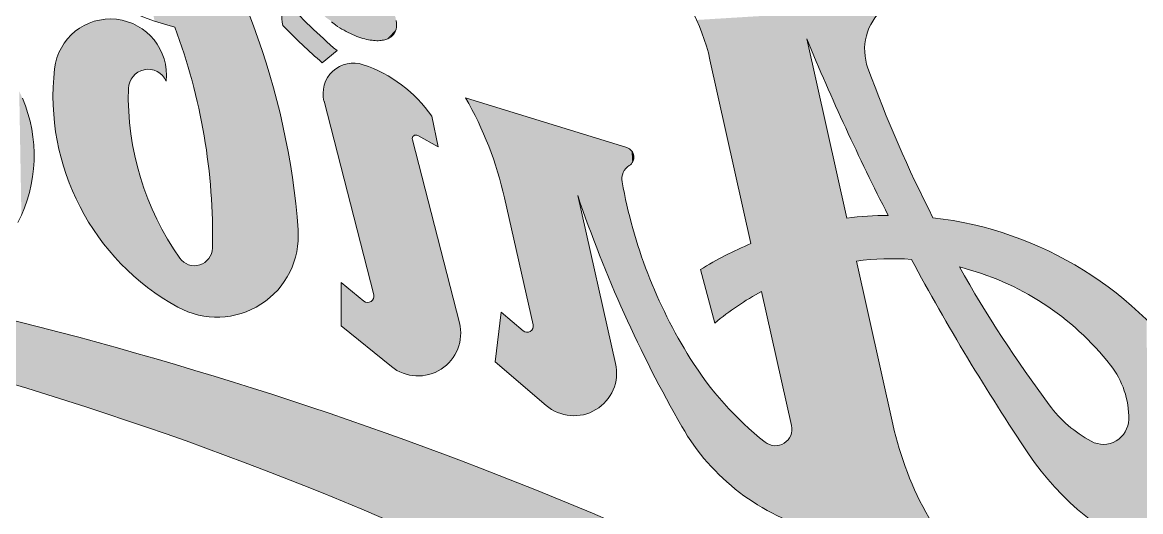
# Model space of a CAD drawing. Extents: x -99 to 297, y 0 to 529.
# Drawn here: x 224.64 to 263.39, y 325.42 to 342.36 of the extents above; entities that cross this region are included whole.
import ezdxf

# ---------------------------------------------------------------- set-up
doc = ezdxf.new("R2010")
doc.units = 0

msp = doc.modelspace()

# ---------------------------------------------------------------- linework, layer by layer
at = {"color": 7, "lineweight": 13, "ltscale": 0.158957}
msp.add_line((251.823, 341.784), (253.208, 335.579), dxfattribs=at)
at = {"color": 7, "lineweight": 13, "ltscale": 0.016511}
msp.add_line((235.034, 340.96), (235.545, 341.379), dxfattribs=at)
at = {"color": 7, "lineweight": 13, "ltscale": 0.163014}
msp.add_line((248.468, 341.061), (249.888, 334.697), dxfattribs=at)
at = {"color": 7, "lineweight": 13, "ltscale": 0.17299}
msp.add_line((235.093, 339.628), (236.815, 332.926), dxfattribs=at)
at = {"color": 7, "lineweight": 13, "ltscale": 0.146366}
msp.add_line((245.589, 338.02), (239.996, 339.748), dxfattribs=at)
at = {"color": 7, "lineweight": 13, "ltscale": 0.027168}
msp.add_line((239.051, 338.048), (238.826, 339.111), dxfattribs=at)
at = {"color": 7, "lineweight": 13, "ltscale": 0.16361}
msp.add_line((238.156, 338.296), (239.784, 331.957), dxfattribs=at)
at = {"color": 7, "lineweight": 13, "ltscale": 0.020284}
msp.add_line((239.051, 338.048), (238.341, 338.439), dxfattribs=at)
at = {"color": 7, "lineweight": 13, "ltscale": 0.149129}
msp.add_line((243.885, 336.362), (245.198, 330.543), dxfattribs=at)
at = {"color": 7, "lineweight": 13, "ltscale": 0.11264}
msp.add_line((241.348, 336.283), (242.339, 331.888), dxfattribs=at)
at = {"color": 7, "lineweight": 13, "ltscale": 0.144739}
msp.add_line((253.54, 334.093), (254.801, 328.443), dxfattribs=at)
at = {"color": 7, "lineweight": 13, "ltscale": 0.047979}
msp.add_line((248.139, 333.799), (248.634, 331.944), dxfattribs=at)
at = {"color": 7, "lineweight": 13, "ltscale": 0.025494}
msp.add_line((236.477, 332.708), (235.683, 333.348), dxfattribs=at)
at = {"color": 7, "lineweight": 13, "ltscale": 0.0375}
msp.add_line((235.683, 333.348), (235.683, 331.848), dxfattribs=at)
at = {"color": 7, "lineweight": 13, "ltscale": 0.118897}
msp.add_line((250.258, 333.04), (251.294, 328.398), dxfattribs=at)
at = {"color": 7, "lineweight": 13, "ltscale": 0.043345}
msp.add_line((241.237, 332.324), (241.029, 330.603), dxfattribs=at)
at = {"color": 7, "lineweight": 13, "ltscale": 0.02481}
msp.add_line((241.99, 331.678), (241.237, 332.324), dxfattribs=at)
at = {"color": 7, "lineweight": 13, "ltscale": 0.056037}
msp.add_line((237.428, 330.441), (235.683, 331.848), dxfattribs=at)
at = {"color": 7, "lineweight": 13, "ltscale": 0.057954}
msp.add_line((242.788, 329.093), (241.029, 330.603), dxfattribs=at)
at = {"color": 7, "lineweight": 13}
msp.add_lwpolyline([(235.349, 342.372), (235.491, 342.269), (235.564, 342.22), (235.637, 342.172), (235.711, 342.127), (235.786, 342.084), (235.86, 342.043), (235.935, 342.004), (236.009, 341.968), (236.083, 341.934), (236.156, 341.903), (236.228, 341.874), (236.299, 341.848), (236.37, 341.824), (236.438, 341.803), (236.505, 341.785), (236.57, 341.769), (236.634, 341.755), (236.696, 341.745), (236.756, 341.736), (236.813, 341.73), (236.869, 341.726), (236.922, 341.724), (236.974, 341.724), (237.022, 341.727), (237.069, 341.731), (237.114, 341.737), (237.156, 341.745), (237.196, 341.754), (237.235, 341.765), (237.27, 341.778), (237.305, 341.792), (237.336, 341.807), (237.367, 341.823), (237.395, 341.841), (237.421, 341.86), (237.445, 341.88), (237.468, 341.902), (237.489, 341.924), (237.508, 341.948), (237.515, 341.957), (237.547, 342.009), (237.573, 342.065), (237.592, 342.126), (237.605, 342.192), (237.61, 342.264), (237.607, 342.341), (237.596, 342.424)], dxfattribs=at)
for centre, radius, start, end in [((208.715, 333.288), 25.55, 4.2327, 36.7833), ((232.229, 351.172), 9.27, 219.3018, 255.6044), ((241.727, 339.556), 6.907, 12.5813, 44.8758), ((235.17, 342.573), 1.536, 158.6881, 191.9894), ((247.714, 355.727), 18.814, 222.0249, 229.6959), ((255.71, 341.415), 1.883, 130.9287, 199.9736), ((227.689, 340.529), 1.946, 354.0425, 173.5599), ((210.683, 334.981), 20.548, 358.7736, 20.5465), ((247.714, 355.727), 19.464, 223.8031, 229.346), ((327.444, 372.99), 81.806, 202.42367, 207.13878), ((234.046, 339.811), 8.344, 173.5599, 241.2294), ((228.999, 340.047), 0.685, 24.0715, 178.6293), ((236.116, 339.89), 1.057, 71.4452, 194.4109), ((234.952, 336.42), 4.717, 34.781, 71.4452), ((296.839, 356.364), 45.644, 199.9736, 207.0696), ((238.093, 339.829), 9.782, 178.6293, 215.1619), ((219.994, 337.743), 5.054, 332.7274, 23.1876), ((229.218, 333.546), 12.434, 12.714, 29.9191), ((238.279, 338.328), 0.128, 61.1519, 194.4109), ((245.488, 337.691), 0.344, 302.4017, 72.8263), ((245.97, 336.932), 0.556, 122.4017, 190.2235), ((262.497, 339.913), 17.35, 190.2235, 212.0056), ((286.863, 350.937), 45.382, 198.7334, 209.8292), ((254.759, 323.057), 12.618, 90.5186, 97.0574), ((254.759, 323.057), 12.618, 32.9109, 83.4625), ((231.386, 334.966), 2.817, 241.2294, 4.2327), ((230.604, 334.554), 0.622, 215.1619, 358.7736), ((254.759, 323.057), 12.618, 112.705, 121.6418), ((254.786, 324.573), 9.601, 86.0611, 97.4543), ((327.444, 372.99), 81.806, 208.34355, 213.8522), ((190.369, 196.577), 139.657, 61.22752, 79.55056), ((296.839, 356.364), 45.644, 209.4993, 216.662), ((254.786, 324.573), 9.601, 38.0485, 75.9753), ((236.61, 332.873), 0.212, 231.1109, 14.4109), ((254.786, 324.573), 9.601, 118.135, 129.8475), ((189.65, 214.105), 120.806, 55.16315, 77.23269), ((238.354, 331.59), 1.476, 231.1109, 14.4109), ((242.13, 331.84), 0.215, 229.3605, 12.714), ((243.753, 330.217), 1.481, 229.3605, 12.714), ((257.405, 336.73), 11.344, 212.0056, 231.7336), ((260.01, 328.662), 2.967, 358.9923, 38.0485), ((263.789, 331.763), 4.444, 216.662, 241.6738), ((262.098, 328.625), 0.879, 241.6738, 358.9923), ((254.149, 332.179), 7.672, 209.8292, 255.4535), ((250.734, 328.273), 0.574, 231.7336, 12.5813), ((266.19, 330.984), 11.669, 192.5813, 226.7479), ((267.612, 332.856), 9.76, 213.8522, 248.4236)]:
    msp.add_arc(centre, radius, start, end, dxfattribs=at)
at = {"color": 7, "lineweight": 5}
for points in [[(229.515, 343.201), (229.57, 342.291), (229.708, 347.851), (229.924, 342.193)], [(229.708, 347.851), (229.924, 342.193), (230.211, 347.097), (230.09, 341.734)], [(230.211, 347.097), (230.09, 341.734), (230.245, 341.271)], [(230.688, 346.325), (230.211, 347.097), (230.389, 340.804), (230.245, 341.271)], [(230.688, 346.325), (230.389, 340.804), (230.643, 339.862), (230.521, 340.335)], [(230.688, 346.325), (230.643, 339.862), (230.753, 339.387)], [(231.137, 345.537), (230.688, 346.325), (230.852, 338.909), (230.753, 339.387)], [(231.137, 345.537), (230.852, 338.909), (231.016, 337.947), (230.94, 338.429)], [(231.137, 345.537), (231.016, 337.947), (231.134, 336.978), (231.081, 337.463)], [(231.137, 345.537), (231.134, 336.978), (231.175, 336.492)], [(231.558, 344.733), (231.137, 345.537), (231.206, 336.005), (231.175, 336.492)], [(231.558, 344.733), (231.206, 336.005), (231.231, 335.029), (231.224, 335.517)], [(231.859, 332.19), (231.558, 344.733), (231.483, 332.151), (231.231, 335.029)], [(232.226, 332.278), (231.95, 343.915), (231.859, 332.19), (231.558, 344.733)], [(237.589, 342.114), (234.474, 344.226), (234.345, 343.899), (234.383, 344.08)], [(237.589, 342.114), (234.833, 344.402), (234.474, 344.226), (234.622, 344.336)], [(237.589, 342.114), (235.478, 344.348), (234.833, 344.402), (235.114, 344.413)], [(237.589, 342.114), (236.285, 343.988), (235.478, 344.348), (235.873, 344.206)], [(232.578, 332.414), (232.312, 343.083), (232.226, 332.278), (231.95, 343.915)], [(237.589, 342.114), (234.345, 343.899), (234.608, 343.145), (234.366, 343.679)], [(237.589, 342.114), (237.278, 343.095), (236.285, 343.988), (236.678, 343.711)], [(229.025, 343.385), (229.221, 342.403), (229.269, 343.289), (229.57, 342.291)], [(229.269, 343.289), (229.57, 342.291), (229.515, 343.201)], [(232.909, 332.597), (232.645, 342.239), (232.578, 332.414), (232.312, 343.083)], [(235.034, 340.96), (233.661, 342.864), (233.686, 342.973), (233.673, 342.919)], [(235.034, 340.96), (233.686, 342.973), (233.719, 343.08), (233.702, 343.027)], [(235.034, 340.96), (233.719, 343.08), (233.844, 343.015), (233.738, 343.132)], [(235.034, 340.96), (233.844, 343.015), (234.059, 342.785), (233.951, 342.9)], [(237.589, 342.114), (234.608, 343.145), (235.945, 341.999), (235.158, 342.528)], [(237.589, 342.114), (237.609, 342.307), (237.278, 343.095), (237.568, 342.54)], [(235.034, 340.96), (233.634, 342.531), (233.635, 342.643), (233.633, 342.587)], [(235.034, 340.96), (233.635, 342.643), (233.644, 342.754), (233.638, 342.698)], [(235.034, 340.96), (233.644, 342.754), (233.661, 342.864), (233.652, 342.809)], [(235.034, 340.96), (234.059, 342.785), (234.277, 342.558), (234.168, 342.671)], [(235.034, 340.96), (234.277, 342.558), (234.5, 342.335), (234.388, 342.446)], [(254.477, 342.838), (248.002, 342.441), (248.19, 341.992), (248.1, 342.219)], [(254.477, 342.838), (248.19, 341.992), (248.345, 341.531), (248.272, 341.763)], [(254.477, 342.838), (248.345, 341.531), (248.468, 341.061), (248.411, 341.297)], [(251.823, 341.784), (254.477, 342.838), (249.888, 334.697), (248.468, 341.061)], [(251.823, 341.784), (251.985, 341.396), (254.477, 342.838), (252.148, 341.008)], [(254.477, 342.838), (252.148, 341.008), (254.373, 342.741), (252.314, 340.621)], [(252.314, 340.621), (254.277, 342.637), (254.373, 342.741)], [(252.481, 340.235), (254.189, 342.525), (252.314, 340.621), (254.277, 342.637)], [(226.472, 342.048), (226.638, 335.972), (226.791, 342.255), (226.941, 335.436)], [(226.791, 342.255), (226.941, 335.436), (227.144, 342.397), (227.283, 334.924)], [(227.144, 342.397), (227.283, 334.924), (227.518, 342.467), (227.662, 334.439)], [(227.518, 342.467), (227.662, 334.439), (227.899, 342.463), (228.076, 333.982)], [(227.899, 342.463), (228.076, 333.982), (228.271, 342.385), (228.312, 339.674)], [(228.621, 342.237), (228.271, 342.385), (228.358, 340.289), (228.326, 340.178)], [(228.271, 342.385), (228.312, 339.674), (228.314, 340.064)], [(228.326, 340.178), (228.271, 342.385), (228.314, 340.064)], [(228.621, 342.237), (228.358, 340.289), (228.474, 340.488), (228.407, 340.393)], [(228.621, 342.237), (228.474, 340.488), (228.649, 340.637), (228.555, 340.569)], [(228.936, 342.023), (228.621, 342.237), (228.753, 340.687), (228.649, 340.637)], [(233.212, 332.822), (232.948, 341.384), (232.909, 332.597), (232.645, 342.239)], [(235.034, 340.96), (233.641, 342.42), (233.634, 342.531), (233.636, 342.475)], [(235.034, 340.96), (233.656, 342.309), (233.641, 342.42), (233.648, 342.364)], [(235.034, 340.96), (233.749, 342.17), (233.656, 342.309), (233.667, 342.254)], [(235.034, 340.96), (233.914, 342.002), (233.749, 342.17), (233.831, 342.085)], [(235.034, 340.96), (234.5, 342.335), (234.726, 342.116), (234.612, 342.225)], [(252.651, 339.85), (254.11, 342.408), (252.481, 340.235), (254.189, 342.525)], [(252.651, 339.85), (254.04, 342.285), (254.11, 342.408)], [(252.822, 339.466), (253.979, 342.156), (252.651, 339.85), (254.04, 342.285)], [(225.985, 341.469), (226.154, 337.103), (226.2, 341.782), (226.375, 336.529)], [(226.2, 341.782), (226.375, 336.529), (226.472, 342.048), (226.638, 335.972)], [(228.936, 342.023), (228.753, 340.687), (228.978, 340.732), (228.864, 340.719)], [(228.936, 342.023), (228.978, 340.732), (229.203, 341.751)], [(235.034, 340.96), (234.081, 341.836), (233.914, 342.002), (233.997, 341.919)], [(235.034, 340.96), (234.249, 341.672), (234.081, 341.836), (234.165, 341.754)], [(235.034, 340.96), (234.726, 342.116), (234.955, 341.901), (234.84, 342.008)], [(235.034, 340.96), (234.955, 341.901), (235.188, 341.689), (235.071, 341.794)], [(237.589, 342.114), (235.945, 341.999), (236.73, 341.739), (236.349, 341.831)], [(237.589, 342.114), (236.73, 341.739), (237.268, 341.777), (237.033, 341.727)], [(237.589, 342.114), (237.268, 341.777), (237.515, 341.957)], [(251.823, 341.784), (249.888, 334.697), (250.043, 332.921), (249.937, 332.86)], [(251.823, 341.784), (250.043, 332.921), (250.258, 333.04), (250.15, 332.981)], [(251.823, 341.784), (250.258, 333.04), (251.307, 328.311), (251.294, 328.398)], [(251.823, 341.784), (251.307, 328.311), (251.855, 324.858), (251.493, 324.982)], [(251.823, 341.784), (251.855, 324.858), (253.208, 335.579)], [(252.996, 339.083), (253.928, 342.024), (252.822, 339.466), (253.979, 342.156)], [(253.171, 338.7), (253.888, 341.888), (252.996, 339.083), (253.928, 342.024)], [(253.348, 338.319), (253.857, 341.75), (253.171, 338.7), (253.888, 341.888)], [(225.985, 341.469), (225.834, 341.119), (225.841, 338.294), (225.755, 340.747)], [(225.841, 338.294), (225.975, 337.693), (225.985, 341.469), (226.154, 337.103)], [(228.978, 340.732), (229.094, 340.726), (229.203, 341.751), (229.206, 340.7)], [(229.203, 341.751), (229.206, 340.7), (229.412, 341.433), (229.313, 340.656)], [(229.313, 340.656), (229.41, 340.595), (229.412, 341.433), (229.497, 340.518)], [(229.412, 341.433), (229.497, 340.518), (229.555, 341.081), (229.568, 340.428)], [(235.034, 340.96), (234.42, 341.51), (234.249, 341.672), (234.335, 341.591)], [(235.034, 340.96), (234.593, 341.351), (234.42, 341.51), (234.507, 341.43)], [(235.034, 340.96), (235.188, 341.689), (235.425, 341.481), (235.306, 341.585)], [(235.034, 340.96), (235.425, 341.481), (235.545, 341.379)], [(253.528, 337.938), (253.837, 341.609), (253.348, 338.319), (253.857, 341.75)], [(253.709, 337.558), (253.828, 341.468), (253.528, 337.938), (253.837, 341.609)], [(253.892, 337.179), (253.829, 341.326), (253.709, 337.558), (253.828, 341.468)], [(229.555, 341.081), (229.568, 340.428), (229.627, 340.707), (229.624, 340.327)], [(233.482, 333.085), (233.22, 340.519), (233.212, 332.822), (232.948, 341.384)], [(235.034, 340.96), (234.768, 341.193), (234.593, 341.351), (234.68, 341.271)], [(235.034, 340.96), (234.945, 341.037), (234.768, 341.193), (234.856, 341.115)], [(253.864, 341.045), (253.841, 341.185), (253.892, 337.179), (253.829, 341.326)], [(253.864, 341.045), (253.892, 337.179), (253.897, 340.907), (254.077, 336.802)], [(225.841, 338.294), (225.755, 340.747), (225.752, 338.903), (225.708, 340.133)], [(236.815, 332.926), (235.3, 340.561), (235.507, 340.754), (235.397, 340.664)], [(236.815, 332.926), (235.507, 340.754), (235.757, 340.884), (235.628, 340.827)], [(236.815, 332.926), (235.757, 340.884), (236.033, 340.944), (235.893, 340.923)], [(236.815, 332.926), (236.033, 340.944), (236.316, 340.928), (236.175, 340.946)], [(236.815, 332.926), (236.316, 340.928), (236.63, 340.829), (236.453, 340.892)], [(236.63, 340.829), (236.805, 340.758), (236.815, 332.926), (236.977, 340.68)], [(236.815, 332.926), (236.977, 340.68), (236.821, 332.893), (236.821, 332.86)], [(237.428, 330.441), (236.817, 332.827), (236.977, 340.68), (236.821, 332.86)], [(237.428, 330.441), (236.977, 340.68), (237.146, 340.596)], [(253.897, 340.907), (254.077, 336.802), (253.941, 340.772), (254.063, 340.441)], [(233.482, 333.085), (233.461, 339.644), (233.22, 340.519)], [(236.815, 332.926), (235.093, 339.628), (235.151, 340.321), (235.102, 340.188)], [(236.815, 332.926), (235.151, 340.321), (235.3, 340.561), (235.217, 340.446)], [(237.146, 340.596), (237.311, 340.505), (237.428, 330.441), (237.473, 340.407)], [(237.428, 330.441), (237.473, 340.407), (237.618, 330.311), (237.63, 340.303)], [(237.618, 330.311), (237.63, 340.303), (237.826, 330.211)], [(237.63, 340.303), (237.783, 340.193), (237.826, 330.211), (237.932, 340.077)], [(254.063, 340.441), (254.077, 336.802), (254.187, 340.11), (254.264, 336.425)], [(224.532, 339.977), (224.607, 335.678), (224.64, 339.734), (224.714, 335.935)], [(225.752, 338.903), (225.708, 340.133), (225.707, 339.517)], [(235.072, 340.049), (235.067, 339.767), (235.06, 339.908)], [(235.072, 340.049), (235.102, 340.188), (235.067, 339.767), (235.093, 339.628)], [(237.826, 330.211), (237.932, 340.077), (238.047, 330.146), (238.076, 339.955)], [(238.276, 330.116), (238.047, 330.146), (238.152, 338.333), (238.076, 339.955)], [(238.214, 339.827), (238.154, 338.351), (238.076, 339.955), (238.152, 338.333)], [(254.187, 340.11), (254.264, 336.425), (254.314, 339.78), (254.453, 336.049)], [(224.64, 339.734), (224.714, 335.935), (224.743, 339.475), (224.806, 336.197)], [(224.743, 339.475), (224.806, 336.197), (224.831, 339.211), (224.884, 336.465)], [(228.522, 333.558), (228.326, 339.284), (228.076, 333.982), (228.312, 339.674)], [(233.715, 333.383), (233.671, 338.762), (233.482, 333.085), (233.461, 339.644)], [(238.214, 339.827), (238.166, 338.386), (238.154, 338.351), (238.159, 338.369)], [(238.214, 339.827), (238.187, 338.416), (238.166, 338.386), (238.175, 338.402)], [(238.214, 339.827), (238.217, 338.439), (238.187, 338.416), (238.201, 338.428)], [(238.348, 339.694), (238.233, 338.447), (238.214, 339.827), (238.217, 338.439)], [(238.348, 339.694), (238.269, 338.455), (238.233, 338.447), (238.251, 338.452)], [(238.348, 339.694), (238.306, 338.452), (238.269, 338.455), (238.288, 338.455)], [(238.348, 339.694), (238.341, 338.439), (238.306, 338.452), (238.324, 338.447)], [(239.051, 338.048), (238.341, 338.439), (238.476, 339.555), (238.348, 339.694)], [(239.051, 338.048), (238.476, 339.555), (238.715, 339.264), (238.599, 339.412)], [(245.589, 338.02), (239.996, 339.748), (240.221, 339.339), (240.11, 339.545)], [(254.314, 339.78), (254.453, 336.049), (254.444, 339.452)], [(224.831, 339.211), (224.884, 336.465), (224.904, 338.943), (224.947, 336.735)], [(228.522, 333.558), (228.4, 338.508), (228.326, 339.284), (228.355, 338.895)], [(239.051, 338.048), (238.715, 339.264), (238.826, 339.111)], [(245.589, 338.02), (240.221, 339.339), (240.43, 338.922), (240.327, 339.132)], [(254.444, 339.452), (254.453, 336.049), (254.576, 339.124), (254.644, 335.674)], [(254.576, 339.124), (254.644, 335.674), (254.711, 338.797), (254.73, 334.174)], [(224.904, 338.943), (224.947, 336.735), (224.963, 338.671), (224.995, 337.009)], [(233.906, 333.709), (233.85, 337.872), (233.715, 333.383), (233.671, 338.762)], [(245.589, 338.02), (240.43, 338.922), (240.624, 338.498), (240.529, 338.711)], [(254.711, 338.797), (254.73, 334.174), (254.848, 338.472), (254.849, 334.174)], [(224.963, 338.671), (224.995, 337.009), (225.006, 338.396), (225.028, 337.286)], [(225.006, 338.396), (225.028, 337.286), (225.035, 338.119), (225.046, 337.563)], [(228.522, 333.558), (228.536, 337.741), (228.4, 338.508), (228.461, 338.123)], [(238.276, 330.116), (238.152, 338.333), (238.156, 338.296), (238.152, 338.314)], [(239.784, 331.957), (238.276, 330.116), (238.156, 338.296)], [(245.589, 338.02), (240.624, 338.498), (240.802, 338.066), (240.715, 338.283)], [(254.848, 338.472), (254.849, 334.174), (254.988, 338.147), (254.968, 334.172)], [(225.035, 338.119), (225.046, 337.563), (225.048, 337.841)], [(245.589, 338.02), (240.802, 338.066), (240.963, 337.628), (240.885, 337.848)], [(245.589, 338.02), (240.963, 337.628), (241.108, 337.185), (241.038, 337.407)], [(245.589, 338.02), (241.108, 337.185), (241.237, 336.736), (241.175, 336.961)], [(245.589, 338.02), (241.237, 336.736), (241.348, 336.283), (241.294, 336.51)], [(245.589, 338.02), (241.348, 336.283), (244.064, 335.843), (243.885, 336.362)], [(245.589, 338.02), (244.064, 335.843), (244.442, 334.811), (244.25, 335.326)], [(245.589, 338.02), (244.442, 334.811), (244.845, 333.789), (244.641, 334.299)], [(245.589, 338.02), (244.845, 333.789), (245.433, 337.078), (245.424, 337.038)], [(245.589, 338.02), (245.433, 337.078), (245.461, 337.155), (245.446, 337.117)], [(245.589, 338.02), (245.461, 337.155), (245.499, 337.228), (245.479, 337.192)], [(245.589, 338.02), (245.499, 337.228), (245.548, 337.294), (245.522, 337.262)], [(245.548, 337.294), (245.576, 337.324), (245.589, 338.02), (245.606, 337.352)], [(245.589, 338.02), (245.606, 337.352), (245.635, 338.002), (245.638, 337.378)], [(245.635, 338.002), (245.638, 337.378), (245.677, 337.978)], [(245.638, 337.378), (245.672, 337.401), (245.677, 337.978), (245.711, 337.43)], [(245.677, 337.978), (245.711, 337.43), (245.716, 337.948), (245.746, 337.464)], [(245.716, 337.948), (245.746, 337.464), (245.75, 337.913), (245.775, 337.503)], [(245.75, 337.913), (245.775, 337.503), (245.779, 337.874), (245.799, 337.546)], [(254.988, 338.147), (254.968, 334.172), (255.088, 334.169)], [(254.988, 338.147), (255.088, 334.169), (255.13, 337.824), (255.207, 334.165)], [(228.998, 333.168), (228.536, 337.741), (228.522, 333.558)], [(228.998, 333.168), (228.733, 336.986), (228.536, 337.741), (228.627, 337.362)], [(234.052, 334.057), (233.997, 336.977), (233.906, 333.709), (233.85, 337.872)], [(245.779, 337.874), (245.799, 337.546), (245.802, 337.83), (245.817, 337.592)], [(245.802, 337.83), (245.817, 337.592), (245.818, 337.785), (245.827, 337.639)], [(245.818, 337.785), (245.827, 337.639), (245.828, 337.737), (245.831, 337.688)], [(255.13, 337.824), (255.207, 334.165), (255.275, 337.502), (255.326, 334.159)], [(255.275, 337.502), (255.326, 334.159), (255.422, 337.181), (255.445, 334.151)], [(255.422, 337.181), (255.445, 334.151), (255.572, 336.861), (255.68, 333.72)], [(228.998, 333.168), (228.989, 336.25), (228.733, 336.986), (228.854, 336.616)], [(234.149, 334.422), (234.112, 336.077), (234.052, 334.057), (233.997, 336.977)], [(245.056, 333.282), (245.418, 336.997), (244.845, 333.789), (245.424, 337.038)], [(245.272, 332.777), (245.414, 336.956), (245.056, 333.282), (245.418, 336.997)], [(245.495, 332.275), (245.414, 336.915), (245.272, 332.777), (245.414, 336.956)], [(245.423, 336.833), (245.417, 336.874), (245.495, 332.275), (245.414, 336.915)], [(245.423, 336.833), (245.495, 332.275), (245.501, 336.428), (245.724, 331.776)], [(255.572, 336.861), (255.68, 333.72), (255.724, 336.542), (255.917, 333.289)], [(243.885, 336.362), (241.348, 336.283), (242.344, 331.854), (242.339, 331.888)], [(243.885, 336.362), (242.344, 331.854), (242.975, 328.956), (242.788, 329.093)], [(243.885, 336.362), (242.975, 328.956), (243.4, 328.778), (243.181, 328.851)], [(243.885, 336.362), (243.4, 328.778), (243.86, 328.74), (243.629, 328.741)], [(243.885, 336.362), (243.86, 328.74), (245.198, 330.543), (244.089, 328.774)], [(245.501, 336.428), (245.724, 331.776), (245.588, 336.026), (245.685, 335.625)], [(255.917, 333.289), (255.878, 336.224), (255.724, 336.542)], [(229.139, 335.89), (228.989, 336.25), (229.502, 332.813), (228.998, 333.168)], [(234.197, 334.796), (234.195, 335.174), (234.149, 334.422), (234.112, 336.077)], [(256.157, 332.86), (256.036, 335.908), (255.917, 333.289), (255.878, 336.224)], [(229.139, 335.89), (229.502, 332.813), (229.303, 335.537)], [(245.792, 335.227), (245.685, 335.625), (245.959, 331.279), (245.724, 331.776)], [(253.208, 335.579), (251.855, 324.858), (252.341, 324.726), (252.222, 324.753)], [(253.208, 335.579), (252.341, 324.726), (252.584, 324.69), (252.462, 324.705)], [(253.208, 335.579), (252.584, 324.69), (252.829, 324.682), (252.707, 324.683)], [(253.208, 335.579), (252.829, 324.682), (253.074, 324.7), (252.952, 324.687)], [(253.208, 335.579), (253.074, 324.7), (253.316, 324.744), (253.195, 324.719)], [(253.316, 324.744), (253.298, 335.59), (253.208, 335.579)], [(253.434, 324.776), (253.387, 335.6), (253.316, 324.744), (253.298, 335.59)], [(253.551, 324.815), (253.477, 335.609), (253.434, 324.776), (253.387, 335.6)], [(253.54, 334.093), (253.658, 334.108), (253.477, 335.609), (253.566, 335.618)], [(253.54, 334.093), (253.477, 335.609), (254.801, 328.443), (253.551, 324.815)], [(253.658, 334.108), (253.656, 335.626), (253.566, 335.618)], [(253.777, 334.121), (253.746, 335.634), (253.658, 334.108), (253.656, 335.626)], [(253.896, 334.133), (253.835, 335.641), (253.777, 334.121), (253.746, 335.634)], [(254.015, 334.143), (253.925, 335.647), (253.896, 334.133), (253.835, 335.641)], [(254.134, 334.152), (254.015, 335.652), (254.015, 334.143), (253.925, 335.647)], [(254.134, 334.152), (254.105, 335.657), (254.015, 335.652)], [(254.253, 334.159), (254.195, 335.662), (254.134, 334.152), (254.105, 335.657)], [(254.372, 334.165), (254.285, 335.665), (254.253, 334.159), (254.195, 335.662)], [(254.491, 334.17), (254.374, 335.669), (254.372, 334.165), (254.285, 335.665)], [(254.491, 334.17), (254.464, 335.671), (254.374, 335.669)], [(254.61, 334.173), (254.554, 335.673), (254.491, 334.17), (254.464, 335.671)], [(254.73, 334.174), (254.644, 335.674), (254.61, 334.173), (254.554, 335.673)], [(256.399, 332.432), (256.195, 335.592), (256.157, 332.86), (256.036, 335.908)], [(256.884, 335.494), (256.195, 335.592), (256.644, 332.006), (256.399, 332.432)], [(229.502, 332.813), (229.481, 335.19), (229.303, 335.537)], [(230.03, 332.497), (229.673, 334.851), (229.502, 332.813), (229.481, 335.19)], [(245.792, 335.227), (245.959, 331.279), (245.908, 334.831)], [(256.884, 335.494), (256.644, 332.006), (257.112, 333.888), (256.892, 331.581)], [(256.884, 335.494), (257.112, 333.888), (257.566, 335.358)], [(257.112, 333.888), (257.496, 333.784), (257.566, 335.358), (257.874, 333.664)], [(257.566, 335.358), (257.874, 333.664), (258.24, 335.185), (258.248, 333.528)], [(230.096, 334.196), (229.878, 334.519), (230.03, 332.497), (229.673, 334.851)], [(231.483, 332.151), (231.231, 335.029), (231.226, 334.541)], [(246.033, 334.438), (245.908, 334.831), (246.2, 330.786), (245.959, 331.279)], [(258.903, 334.974), (258.24, 335.185), (258.615, 333.377), (258.248, 333.528)], [(258.903, 334.974), (258.615, 333.377), (259.554, 334.728), (258.976, 333.212)], [(231.483, 332.151), (231.226, 334.541), (231.192, 334.35), (231.217, 334.444)], [(246.033, 334.438), (246.2, 330.786), (246.168, 334.049)], [(249.216, 332.394), (249.317, 332.464), (249.327, 334.445), (249.418, 332.534)], [(249.216, 334.392), (249.216, 332.394), (249.327, 334.445)], [(249.327, 334.445), (249.418, 332.534), (249.438, 334.498), (249.52, 332.602)], [(249.438, 334.498), (249.52, 332.602), (249.55, 334.549), (249.623, 332.668)], [(249.55, 334.549), (249.623, 332.668), (249.662, 334.599), (249.727, 332.733)], [(249.662, 334.599), (249.727, 332.733), (249.775, 334.649), (249.832, 332.797)], [(249.775, 334.649), (249.832, 332.797), (249.888, 334.697), (249.937, 332.86)], [(258.976, 333.212), (259.33, 333.031), (259.554, 334.728), (259.675, 332.836)], [(259.554, 334.728), (259.675, 332.836), (260.189, 334.446), (260.013, 332.626)], [(260.189, 334.446), (260.013, 332.626), (260.342, 332.403)], [(260.809, 334.129), (260.189, 334.446), (260.661, 332.167), (260.342, 332.403)], [(230.372, 332.338), (230.096, 334.196), (230.03, 332.497)], [(230.372, 332.338), (230.231, 334.057), (230.096, 334.196), (230.158, 334.121)], [(230.372, 332.338), (230.402, 333.966), (230.231, 334.057), (230.313, 334.004)], [(231.106, 332.163), (231.036, 334.106), (230.877, 333.995), (230.96, 334.044)], [(231.106, 332.163), (231.153, 334.261), (231.036, 334.106), (231.1, 334.179)], [(231.483, 332.151), (231.192, 334.35), (231.106, 332.163), (231.153, 334.261)], [(246.168, 334.049), (246.2, 330.786), (246.312, 333.662), (246.447, 330.295)], [(248.634, 331.944), (248.563, 334.049), (248.35, 333.926), (248.456, 333.988)], [(248.563, 334.049), (248.634, 331.944), (248.671, 334.108), (248.728, 332.022)], [(248.671, 334.108), (248.728, 332.022), (248.779, 334.167), (248.824, 332.099)], [(248.779, 334.167), (248.824, 332.099), (248.887, 334.225), (248.921, 332.175)], [(248.887, 334.225), (248.921, 332.175), (248.996, 334.282), (249.018, 332.249)], [(248.996, 334.282), (249.018, 332.249), (249.106, 334.337), (249.117, 332.322)], [(249.106, 334.337), (249.117, 332.322), (249.216, 334.392), (249.216, 332.394)], [(260.809, 334.129), (260.661, 332.167), (261.41, 333.779), (260.97, 331.917)], [(230.733, 332.226), (230.402, 333.966), (230.372, 332.338)], [(230.733, 332.226), (230.594, 333.932), (230.402, 333.966), (230.497, 333.941)], [(230.733, 332.226), (230.786, 333.959), (230.594, 333.932), (230.691, 333.938)], [(231.106, 332.163), (230.877, 333.995), (230.733, 332.226), (230.786, 333.959)], [(246.312, 333.662), (246.447, 330.295), (246.465, 333.28), (246.7, 329.807)], [(248.634, 331.944), (248.35, 333.926), (248.139, 333.799), (248.244, 333.863)], [(257.142, 331.158), (257.112, 333.888), (256.892, 331.581)], [(257.112, 333.888), (257.142, 331.158), (257.289, 333.578), (257.395, 330.737)], [(260.97, 331.917), (261.268, 331.655), (261.41, 333.779), (261.556, 331.381)], [(261.41, 333.779), (261.556, 331.381), (261.991, 333.396), (261.831, 331.095)], [(236.477, 332.708), (235.683, 331.848), (235.683, 333.348)], [(246.465, 333.28), (246.7, 329.807), (246.627, 332.901)], [(257.289, 333.578), (257.395, 330.737), (257.468, 333.27), (257.65, 330.316)], [(257.468, 333.27), (257.65, 330.316), (257.65, 332.963), (257.907, 329.898)], [(261.991, 333.396), (261.831, 331.095), (262.095, 330.798)], [(262.55, 332.982), (261.991, 333.396), (262.346, 330.491), (262.095, 330.798)], [(246.627, 332.901), (246.7, 329.807), (246.798, 332.526), (246.958, 329.323)], [(257.65, 332.963), (257.907, 329.898), (257.834, 332.658)], [(262.55, 332.982), (262.346, 330.491), (262.493, 330.285), (262.422, 330.389)], [(262.55, 332.982), (262.493, 330.285), (262.56, 330.178)], [(263.085, 332.537), (262.55, 332.982), (262.623, 330.068), (262.56, 330.178)], [(237.428, 330.441), (235.683, 331.848), (236.504, 332.689), (236.477, 332.708)], [(237.428, 330.441), (236.504, 332.689), (236.566, 332.665), (236.534, 332.675)], [(237.428, 330.441), (236.566, 332.665), (236.631, 332.662), (236.598, 332.661)], [(237.428, 330.441), (236.631, 332.662), (236.695, 332.679), (236.664, 332.668)], [(237.428, 330.441), (236.695, 332.679), (236.751, 332.715), (236.724, 332.695)], [(237.428, 330.441), (236.751, 332.715), (236.793, 332.766), (236.774, 332.738)], [(237.428, 330.441), (236.793, 332.766), (236.817, 332.827), (236.807, 332.795)], [(246.798, 332.526), (246.958, 329.323), (246.978, 332.155), (247.223, 328.841)], [(257.834, 332.658), (257.907, 329.898), (258.02, 332.354), (258.168, 329.481)], [(263.085, 332.537), (262.623, 330.068), (262.733, 329.84), (262.68, 329.955)], [(263.085, 332.537), (262.733, 329.84), (262.823, 329.604), (262.78, 329.723)], [(263.085, 332.537), (262.823, 329.604), (262.893, 329.361), (262.861, 329.484)], [(263.085, 332.537), (262.893, 329.361), (262.942, 329.113), (262.92, 329.238)], [(263.085, 332.537), (262.942, 329.113), (262.97, 328.862), (262.959, 328.988)], [(263.085, 332.537), (262.97, 328.862), (262.976, 328.61), (262.976, 328.736)], [(262.976, 328.61), (263.021, 324.243), (263.085, 332.537), (263.349, 324.076)], [(263.085, 332.537), (263.349, 324.076), (263.595, 332.064), (263.683, 323.922)], [(221.987, 330.503), (223.883, 332.154), (224.779, 329.691), (226.586, 331.457)], [(242.788, 329.093), (241.237, 332.324), (241.029, 330.603)], [(242.788, 329.093), (242.017, 331.658), (241.237, 332.324), (241.99, 331.678)], [(246.978, 332.155), (247.223, 328.841), (247.167, 331.788)], [(258.02, 332.354), (258.168, 329.481), (258.209, 332.051), (258.43, 329.065)], [(239.784, 331.957), (238.733, 330.163), (238.276, 330.116), (238.506, 330.121)], [(239.784, 331.957), (239.153, 330.348), (238.733, 330.163), (238.95, 330.239)], [(239.784, 331.957), (239.497, 330.654), (239.153, 330.348), (239.337, 330.488)], [(239.784, 331.957), (239.729, 331.051), (239.497, 330.654), (239.628, 330.844)], [(239.796, 331.272), (239.729, 331.051), (239.824, 331.73), (239.784, 331.957)], [(239.796, 331.272), (239.824, 331.73), (239.828, 331.5)], [(242.788, 329.093), (242.312, 331.726), (242.268, 331.676), (242.292, 331.7)], [(242.788, 329.093), (242.338, 331.788), (242.312, 331.726), (242.327, 331.756)], [(242.788, 329.093), (242.344, 331.854), (242.338, 331.788), (242.344, 331.821)], [(247.167, 331.788), (247.223, 328.841), (247.364, 331.426), (247.493, 328.363)], [(258.209, 332.051), (258.43, 329.065), (258.4, 331.75)], [(258.4, 331.75), (258.43, 329.065), (258.594, 331.45), (258.695, 328.651)], [(224.779, 329.691), (226.586, 331.457), (227.552, 328.812), (229.274, 330.706)], [(242.788, 329.093), (242.079, 331.632), (242.017, 331.658), (242.047, 331.642)], [(242.788, 329.093), (242.146, 331.626), (242.079, 331.632), (242.112, 331.627)], [(242.788, 329.093), (242.211, 331.642), (242.146, 331.626), (242.179, 331.631)], [(242.788, 329.093), (242.268, 331.676), (242.211, 331.642), (242.241, 331.657)], [(247.364, 331.426), (247.493, 328.363), (247.57, 331.069), (247.691, 328.037)], [(258.594, 331.45), (258.695, 328.651), (258.79, 331.152), (258.963, 328.239)], [(247.57, 331.069), (247.691, 328.037), (247.785, 330.717), (247.905, 327.721)], [(258.79, 331.152), (258.963, 328.239), (258.988, 330.856), (259.233, 327.828)], [(227.552, 328.812), (229.274, 330.706), (230.302, 327.867), (231.947, 329.902)], [(245.198, 330.543), (244.089, 328.774), (244.516, 328.948), (244.309, 328.844)], [(245.198, 330.543), (244.516, 328.948), (244.87, 329.244), (244.705, 329.082)], [(245.198, 330.543), (244.87, 329.244), (245.115, 329.635), (245.008, 329.43)], [(245.198, 330.543), (245.115, 329.635), (245.228, 330.083), (245.189, 329.854)], [(245.198, 330.543), (245.228, 330.083), (245.231, 330.314)], [(247.785, 330.717), (247.905, 327.721), (247.916, 330.511)], [(258.988, 330.856), (259.233, 327.828), (259.188, 330.561)], [(259.188, 330.561), (259.233, 327.828), (259.391, 330.267), (259.506, 327.419)], [(248.135, 327.416), (248.052, 330.309), (247.905, 327.721), (247.916, 330.511)], [(248.135, 327.416), (248.379, 327.122), (248.052, 330.309), (248.192, 330.109)], [(259.391, 330.267), (259.506, 327.419), (259.596, 329.976), (259.717, 327.117)], [(230.302, 327.867), (231.947, 329.902), (233.028, 326.855), (234.603, 329.044)], [(248.379, 327.122), (248.337, 329.912), (248.192, 330.109)], [(248.638, 326.842), (248.486, 329.719), (248.379, 327.122), (248.337, 329.912)], [(259.596, 329.976), (259.717, 327.117), (259.803, 329.685), (259.939, 326.824)], [(248.91, 326.574), (248.639, 329.528), (248.638, 326.842), (248.486, 329.719)], [(248.957, 329.158), (248.796, 329.341), (248.91, 326.574), (248.639, 329.528)], [(259.803, 329.685), (259.939, 326.824), (260.013, 329.397), (260.172, 326.539)], [(260.013, 329.397), (260.172, 326.539), (260.225, 329.11), (260.415, 326.263)], [(233.028, 326.855), (234.603, 329.044), (235.73, 325.778), (237.242, 328.134)], [(249.196, 326.32), (249.122, 328.978), (248.91, 326.574), (248.957, 329.158)], [(260.225, 329.11), (260.415, 326.263), (260.298, 329.014)], [(260.415, 326.263), (260.375, 328.919), (260.298, 329.014)], [(249.196, 326.32), (249.493, 326.081), (249.122, 328.978), (249.29, 328.801)], [(249.493, 326.081), (249.463, 328.629), (249.29, 328.801)], [(249.802, 325.857), (249.639, 328.46), (249.493, 326.081), (249.463, 328.629)], [(260.669, 325.996), (260.454, 328.827), (260.415, 326.263), (260.375, 328.919)], [(260.619, 328.65), (260.535, 328.737), (260.669, 325.996), (260.454, 328.827)], [(260.705, 328.564), (260.619, 328.65), (260.932, 325.739), (260.669, 325.996)], [(263.021, 324.243), (262.976, 328.61), (262.944, 328.388), (262.967, 328.498)], [(250.122, 325.649), (249.819, 328.294), (249.802, 325.857), (249.639, 328.46)], [(250.189, 327.976), (250.002, 328.133), (250.122, 325.649), (249.819, 328.294)], [(251.493, 324.982), (251.307, 328.311), (251.291, 328.136), (251.306, 328.223)], [(254.801, 328.443), (253.551, 324.815), (253.777, 324.91), (253.665, 324.86)], [(254.801, 328.443), (253.777, 324.91), (253.991, 325.03), (253.885, 324.967)], [(254.801, 328.443), (253.991, 325.03), (254.093, 325.099)], [(255.648, 323.527), (254.904, 328.02), (254.093, 325.099), (254.801, 328.443)], [(260.705, 328.564), (260.932, 325.739), (260.793, 328.482)], [(260.932, 325.739), (260.884, 328.401), (260.793, 328.482)], [(261.205, 325.493), (260.977, 328.323), (260.932, 325.739), (260.884, 328.401)], [(261.169, 328.175), (261.072, 328.248), (261.205, 325.493), (260.977, 328.323)], [(263.021, 324.243), (262.944, 328.388), (262.856, 328.181), (262.907, 328.282)], [(235.73, 325.778), (237.242, 328.134), (238.405, 324.637), (239.862, 327.17)], [(250.452, 325.457), (250.379, 327.823), (250.122, 325.649), (250.189, 327.976)], [(251.139, 325.123), (251.172, 327.902), (251.04, 327.787), (251.11, 327.84)], [(251.493, 324.982), (251.224, 327.974), (251.139, 325.123), (251.172, 327.902)], [(251.493, 324.982), (251.291, 328.136), (251.224, 327.974), (251.264, 328.052)], [(255.648, 323.527), (255.156, 327.188), (254.904, 328.02), (255.022, 327.601)], [(261.267, 328.105), (261.169, 328.175), (261.488, 325.256), (261.205, 325.493)], [(261.267, 328.105), (261.488, 325.256), (261.368, 328.037)], [(261.488, 325.256), (261.471, 327.972), (261.368, 328.037)], [(261.778, 325.031), (261.575, 327.911), (261.488, 325.256), (261.471, 327.972)], [(261.783, 327.805), (261.681, 327.852), (261.778, 325.031), (261.575, 327.911)], [(262.699, 324.422), (262.542, 327.867), (262.385, 324.614), (262.441, 327.816)], [(262.699, 324.422), (262.719, 328.004), (262.542, 327.867), (262.635, 327.93)], [(263.021, 324.243), (262.719, 328.004), (262.699, 324.422)], [(263.021, 324.243), (262.856, 328.181), (262.719, 328.004), (262.793, 328.088)], [(250.452, 325.457), (250.532, 327.736), (250.379, 327.823), (250.452, 327.773)], [(250.791, 325.281), (250.616, 327.712), (250.452, 325.457), (250.532, 327.736)], [(250.791, 325.281), (250.792, 327.702), (250.616, 327.712), (250.704, 327.7)], [(251.139, 325.123), (250.878, 327.718), (250.791, 325.281), (250.792, 327.702)], [(251.139, 325.123), (251.04, 327.787), (250.878, 327.718), (250.962, 327.746)], [(262.078, 324.816), (261.89, 327.771), (261.778, 325.031), (261.783, 327.805)], [(262.078, 324.816), (262.113, 327.747), (261.89, 327.771), (262.001, 327.752)], [(262.385, 324.614), (262.225, 327.756), (262.078, 324.816), (262.113, 327.747)], [(262.385, 324.614), (262.441, 327.816), (262.225, 327.756), (262.335, 327.779)], [(238.405, 324.637), (239.862, 327.17), (241.051, 323.431), (242.462, 326.155)], [(255.648, 323.527), (255.469, 326.376), (255.156, 327.188), (255.305, 326.779)], [(255.469, 326.376), (255.648, 323.527), (255.648, 325.98), (255.775, 323.405)], [(241.051, 323.431), (242.462, 326.155), (243.668, 322.162), (245.042, 325.088)], [(255.648, 325.98), (255.775, 323.405), (255.842, 325.591), (255.909, 323.289)], [(255.842, 325.591), (255.909, 323.289), (256.05, 325.209)]]:
    msp.add_solid(points, dxfattribs=at)

doc.saveas('drawing.dxf')
